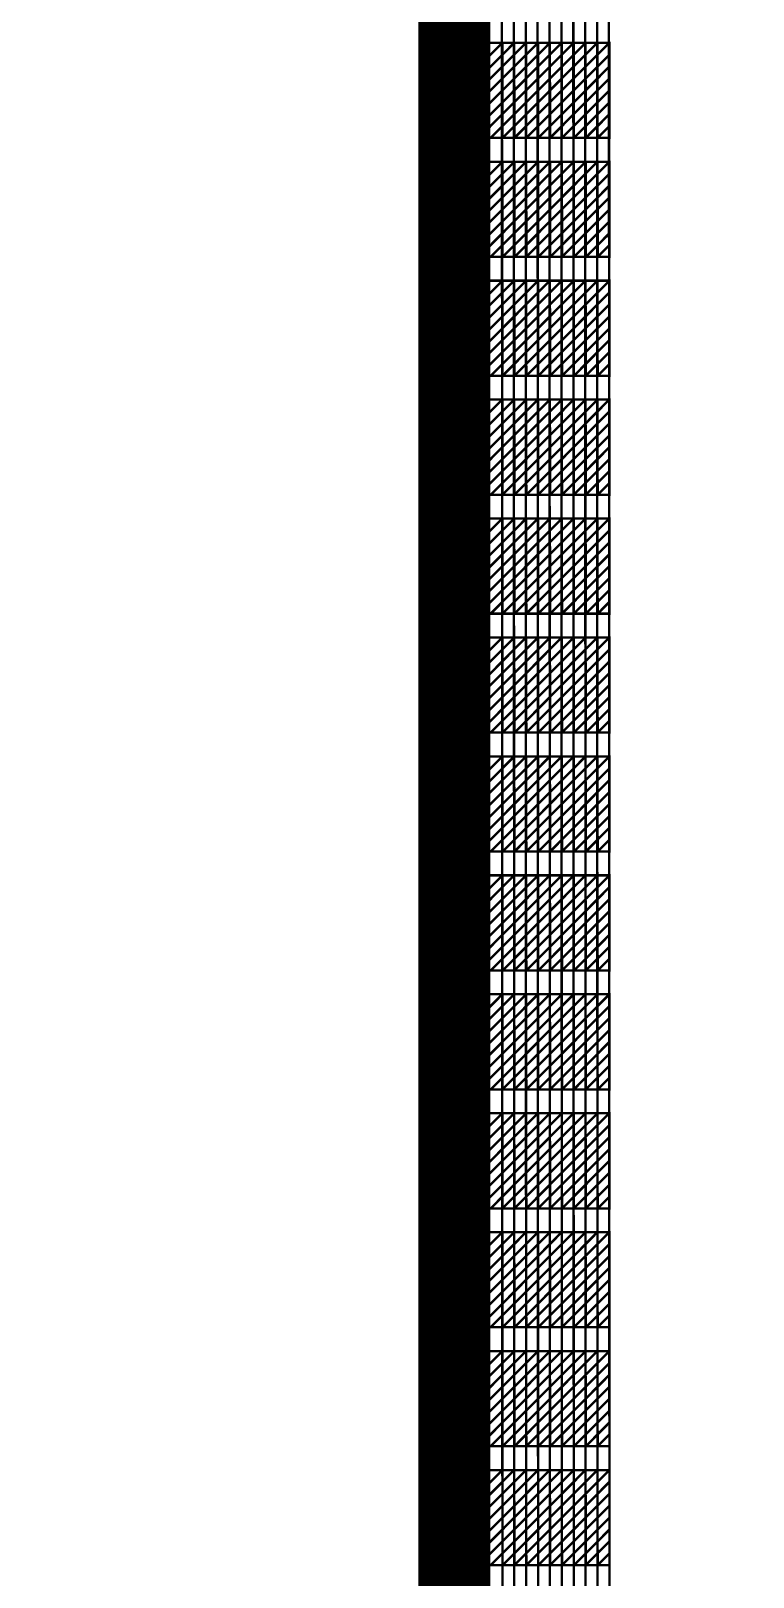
# Model space of a CAD drawing. Header units: millimetres. Extents: x -51 to 51, y -51 to 51.
# Drawn here: x 10 to 13.04, y -16.65 to -10.15 of the extents above; entities that cross this region are included whole.
import ezdxf

# ---------------------------------------------------------------- set-up
doc = ezdxf.new("R2010")
doc.units = ezdxf.units.MM
doc.linetypes.add('DASHED', pattern=[19.05, 12.7, -6.35])
for name, color, linetype in [('bottom_SU8', 5, 'Continuous'), ('metal', 43, 'Continuous'), ('reference', 18, 'DASHED')]:
    doc.layers.add(name, color=color, linetype=linetype)
doc.layers.add('top SU-8', color=3, linetype='Continuous', transparency=0.63)

msp = doc.modelspace()

# ---------------------------------------------------------------- linework, layer by layer
at = {"layer": 'bottom_SU8', "transparency": 33554544}
for points, const_width in [([(11.7823, 5.9298), (11.7823, -19.1017)], 0.3), ([(11.9837, -19.0957), (11.9792, -3.1964)], 0.01), ([(12.0335, -19.0957), (12.0292, -3.1964)], 0.01), ([(12.0835, -19.0957), (12.0792, -3.1964)], 0.01), ([(12.1337, -19.0957), (12.1292, -3.1961)], 0.01), ([(12.1837, -19.0957), (12.1792, -3.1964)], 0.01), ([(12.2337, -19.0957), (12.2292, -3.1961)], 0.01), ([(12.2837, -19.0957), (12.2795, -3.1961)], 0.01), ([(12.3337, -19.0957), (12.3292, -3.1961)], 0.01), ([(12.3837, -19.0957), (12.3792, -3.1961)], 0.01), ([(12.4337, -19.0957), (12.4292, -3.1921)], 0.01), ([(11.8979, -10.2808), (11.9828, -10.1957)], 0.01), ([(11.8981, -10.3307), (12.0328, -10.1957)], 0.01), ([(11.8981, -10.3808), (12.0828, -10.1957)], 0.01), ([(11.8981, -10.4309), (12.1328, -10.1957)], 0.01), ([(11.8981, -10.481), (12.1828, -10.1957)], 0.01), ([(11.8981, -10.5311), (12.2328, -10.1957)], 0.01), ([(11.8981, -10.5812), (12.2828, -10.1957)], 0.01), ([(11.8981, -10.1957), (12.4384, -10.1957)], 0.01), ([(11.9336, -10.5957), (12.3328, -10.1957)], 0.01), ([(11.9836, -10.5957), (11.9828, -10.1957)], 0.01), ([(11.9836, -10.5957), (12.3828, -10.1957)], 0.01), ([(12.0336, -10.5957), (12.0328, -10.1957)], 0.01), ([(12.0336, -10.5957), (12.4328, -10.1957)], 0.01), ([(12.0836, -10.5957), (12.0828, -10.1957)], 0.01), ([(12.1336, -10.5957), (12.1328, -10.1957)], 0.01), ([(12.1836, -10.5957), (12.1828, -10.1957)], 0.01), ([(12.2336, -10.5957), (12.2328, -10.1957)], 0.01), ([(12.2836, -10.5957), (12.2828, -10.1957)], 0.01), ([(12.3336, -10.5957), (12.3328, -10.1957)], 0.01), ([(12.3836, -10.5957), (12.3828, -10.1957)], 0.01), ([(12.4336, -10.5957), (12.4328, -10.1957)], 0.01), ([(12.0836, -10.5957), (12.4329, -10.2457)], 0.01), ([(12.1336, -10.5957), (12.433, -10.2957)], 0.01), ([(12.1836, -10.5957), (12.4331, -10.3457)], 0.01), ([(12.2336, -10.5957), (12.4332, -10.3957)], 0.01), ([(12.2836, -10.5957), (12.4333, -10.4457)], 0.01), ([(12.3336, -10.5957), (12.4334, -10.4957)], 0.01), ([(11.8981, -10.5957), (12.4385, -10.5957)], 0.01), ([(12.3836, -10.5957), (12.4335, -10.5457)], 0.01), ([(11.8983, -10.7808), (11.9832, -10.6957)], 0.01), ([(11.8985, -10.8307), (12.0332, -10.6957)], 0.01), ([(11.8985, -10.8808), (12.0832, -10.6957)], 0.01), ([(11.8985, -10.9309), (12.1332, -10.6957)], 0.01), ([(11.8985, -10.981), (12.1832, -10.6957)], 0.01), ([(11.8985, -11.0311), (12.2332, -10.6957)], 0.01), ([(11.8985, -11.0812), (12.2832, -10.6957)], 0.01), ([(11.8985, -10.6957), (12.4387, -10.6957)], 0.01), ([(11.934, -11.0957), (12.3332, -10.6957)], 0.01), ([(11.984, -11.0957), (11.9832, -10.6957)], 0.01), ([(11.984, -11.0957), (12.3832, -10.6957)], 0.01), ([(12.034, -11.0957), (12.0332, -10.6957)], 0.01), ([(12.034, -11.0957), (12.4332, -10.6957)], 0.01), ([(12.084, -11.0957), (12.0832, -10.6957)], 0.01), ([(12.134, -11.0957), (12.1332, -10.6957)], 0.01), ([(12.184, -11.0957), (12.1832, -10.6957)], 0.01), ([(12.234, -11.0957), (12.2332, -10.6957)], 0.01), ([(12.284, -11.0957), (12.2832, -10.6957)], 0.01), ([(12.334, -11.0957), (12.3332, -10.6957)], 0.01), ([(12.384, -11.0957), (12.3832, -10.6957)], 0.01), ([(12.434, -11.0957), (12.4332, -10.6957)], 0.01), ([(12.084, -11.0957), (12.4333, -10.7457)], 0.01), ([(12.134, -11.0957), (12.4334, -10.7957)], 0.01), ([(12.184, -11.0957), (12.4335, -10.8457)], 0.01), ([(12.234, -11.0957), (12.4336, -10.8957)], 0.01), ([(12.284, -11.0957), (12.4337, -10.9457)], 0.01), ([(12.334, -11.0957), (12.4338, -10.9957)], 0.01), ([(12.384, -11.0957), (12.4339, -11.0457)], 0.01), ([(11.8985, -11.0957), (12.4388, -11.0957)], 0.01), ([(11.898, -11.2808), (11.9829, -11.1957)], 0.01), ([(11.8982, -11.3307), (12.0329, -11.1957)], 0.01), ([(11.8982, -11.3808), (12.0829, -11.1957)], 0.01), ([(11.8982, -11.4309), (12.1329, -11.1957)], 0.01), ([(11.8982, -11.481), (12.1829, -11.1957)], 0.01), ([(11.8982, -11.5311), (12.2329, -11.1957)], 0.01), ([(11.8982, -11.5812), (12.2829, -11.1957)], 0.01), ([(11.8982, -11.1957), (12.4385, -11.1957)], 0.01), ([(11.9337, -11.5957), (12.3329, -11.1957)], 0.01), ([(11.9837, -11.5957), (11.9829, -11.1957)], 0.01), ([(11.9837, -11.5957), (12.3829, -11.1957)], 0.01), ([(12.0337, -11.5957), (12.0329, -11.1957)], 0.01), ([(12.0337, -11.5957), (12.4329, -11.1957)], 0.01), ([(12.0837, -11.5957), (12.0829, -11.1957)], 0.01), ([(12.0837, -11.5957), (12.433, -11.2457)], 0.01), ([(12.1337, -11.5957), (12.1329, -11.1957)], 0.01), ([(12.1837, -11.5957), (12.1829, -11.1957)], 0.01), ([(12.2337, -11.5957), (12.2329, -11.1957)], 0.01), ([(12.2837, -11.5957), (12.2829, -11.1957)], 0.01), ([(12.3337, -11.5957), (12.3329, -11.1957)], 0.01), ([(12.3837, -11.5957), (12.3829, -11.1957)], 0.01), ([(12.4337, -11.5957), (12.4329, -11.1957)], 0.01), ([(12.1337, -11.5957), (12.4331, -11.2957)], 0.01), ([(12.1837, -11.5957), (12.4332, -11.3457)], 0.01), ([(12.2337, -11.5957), (12.4333, -11.3957)], 0.01), ([(12.2837, -11.5957), (12.4334, -11.4457)], 0.01), ([(12.3337, -11.5957), (12.4335, -11.4957)], 0.01), ([(12.3837, -11.5957), (12.4336, -11.5457)], 0.01), ([(11.8982, -11.5957), (12.4386, -11.5957)], 0.01), ([(11.898, -11.7808), (11.9829, -11.6957)], 0.01), ([(11.8982, -11.8307), (12.0329, -11.6957)], 0.01), ([(11.8982, -11.8808), (12.0829, -11.6957)], 0.01), ([(11.8982, -11.9309), (12.1329, -11.6957)], 0.01), ([(11.8982, -11.981), (12.1829, -11.6957)], 0.01), ([(11.8982, -12.0311), (12.2329, -11.6957)], 0.01), ([(11.8982, -12.0812), (12.2829, -11.6957)], 0.01), ([(11.8982, -11.6957), (12.4385, -11.6957)], 0.01), ([(11.9337, -12.0957), (12.3329, -11.6957)], 0.01), ([(11.9837, -12.0957), (11.9829, -11.6957)], 0.01), ([(11.9837, -12.0957), (12.3829, -11.6957)], 0.01), ([(12.0337, -12.0957), (12.0329, -11.6957)], 0.01), ([(12.0337, -12.0957), (12.4329, -11.6957)], 0.01), ([(12.0837, -12.0957), (12.0829, -11.6957)], 0.01), ([(12.1337, -12.0957), (12.1329, -11.6957)], 0.01), ([(12.1837, -12.0957), (12.1829, -11.6957)], 0.01), ([(12.2337, -12.0957), (12.2329, -11.6957)], 0.01), ([(12.2837, -12.0957), (12.2829, -11.6957)], 0.01), ([(12.3337, -12.0957), (12.3329, -11.6957)], 0.01), ([(12.3837, -12.0957), (12.3829, -11.6957)], 0.01), ([(12.4337, -12.0957), (12.4329, -11.6957)], 0.01), ([(12.0837, -12.0957), (12.433, -11.7457)], 0.01), ([(12.1337, -12.0957), (12.4331, -11.7957)], 0.01), ([(12.1837, -12.0957), (12.4332, -11.8457)], 0.01), ([(12.2337, -12.0957), (12.4333, -11.8957)], 0.01), ([(12.2837, -12.0957), (12.4334, -11.9457)], 0.01), ([(12.3337, -12.0957), (12.4335, -11.9957)], 0.01), ([(12.3837, -12.0957), (12.4336, -12.0457)], 0.01), ([(11.8982, -12.0957), (12.4386, -12.0957)], 0.01), ([(11.898, -12.2808), (11.9829, -12.1957)], 0.01), ([(11.8982, -12.3307), (12.0329, -12.1957)], 0.01), ([(11.8982, -12.3808), (12.0829, -12.1957)], 0.01), ([(11.8982, -12.4309), (12.1329, -12.1957)], 0.01), ([(11.8982, -12.481), (12.1829, -12.1957)], 0.01), ([(11.8982, -12.5311), (12.2329, -12.1957)], 0.01), ([(11.8982, -12.5812), (12.2829, -12.1957)], 0.01), ([(11.8982, -12.1957), (12.4385, -12.1957)], 0.01), ([(11.9337, -12.5957), (12.3329, -12.1957)], 0.01), ([(11.9837, -12.5957), (11.9829, -12.1957)], 0.01), ([(11.9837, -12.5957), (12.3829, -12.1957)], 0.01), ([(12.0337, -12.5957), (12.0329, -12.1957)], 0.01), ([(12.0337, -12.5957), (12.4329, -12.1957)], 0.01), ([(12.0837, -12.5957), (12.0829, -12.1957)], 0.01), ([(12.1337, -12.5957), (12.1329, -12.1957)], 0.01), ([(12.1837, -12.5957), (12.1829, -12.1957)], 0.01), ([(12.2337, -12.5957), (12.2329, -12.1957)], 0.01), ([(12.2837, -12.5957), (12.2829, -12.1957)], 0.01), ([(12.3337, -12.5957), (12.3329, -12.1957)], 0.01), ([(12.3837, -12.5957), (12.3829, -12.1957)], 0.01), ([(12.4337, -12.5957), (12.4329, -12.1957)], 0.01), ([(12.0837, -12.5957), (12.433, -12.2457)], 0.01), ([(12.1337, -12.5957), (12.4331, -12.2957)], 0.01), ([(12.1837, -12.5957), (12.4332, -12.3457)], 0.01), ([(12.2337, -12.5957), (12.4333, -12.3957)], 0.01), ([(12.2837, -12.5957), (12.4334, -12.4457)], 0.01), ([(12.3337, -12.5957), (12.4335, -12.4957)], 0.01), ([(12.3837, -12.5957), (12.4336, -12.5457)], 0.01), ([(11.8982, -12.5957), (12.4386, -12.5957)], 0.01), ([(11.898, -12.7808), (11.9829, -12.6957)], 0.01), ([(11.8982, -12.8307), (12.0329, -12.6957)], 0.01), ([(11.8982, -12.8808), (12.0829, -12.6957)], 0.01), ([(11.8982, -12.9309), (12.1329, -12.6957)], 0.01), ([(11.8982, -12.981), (12.1829, -12.6957)], 0.01), ([(11.8982, -13.0311), (12.2329, -12.6957)], 0.01), ([(11.8982, -13.0812), (12.2829, -12.6957)], 0.01), ([(11.8982, -12.6957), (12.4385, -12.6957)], 0.01), ([(11.9337, -13.0957), (12.3329, -12.6957)], 0.01), ([(11.9837, -13.0957), (11.9829, -12.6957)], 0.01), ([(11.9837, -13.0957), (12.3829, -12.6957)], 0.01), ([(12.0337, -13.0957), (12.0329, -12.6957)], 0.01), ([(12.0337, -13.0957), (12.4329, -12.6957)], 0.01), ([(12.0837, -13.0957), (12.0829, -12.6957)], 0.01), ([(12.1337, -13.0957), (12.1329, -12.6957)], 0.01), ([(12.1837, -13.0957), (12.1829, -12.6957)], 0.01), ([(12.2337, -13.0957), (12.2329, -12.6957)], 0.01), ([(12.2837, -13.0957), (12.2829, -12.6957)], 0.01), ([(12.3337, -13.0957), (12.3329, -12.6957)], 0.01), ([(12.3837, -13.0957), (12.3829, -12.6957)], 0.01), ([(12.4337, -13.0957), (12.4329, -12.6957)], 0.01), ([(12.0837, -13.0957), (12.433, -12.7457)], 0.01), ([(12.1337, -13.0957), (12.4331, -12.7957)], 0.01), ([(12.1837, -13.0957), (12.4332, -12.8457)], 0.01), ([(12.2337, -13.0957), (12.4333, -12.8957)], 0.01), ([(12.2837, -13.0957), (12.4334, -12.9457)], 0.01), ([(12.3337, -13.0957), (12.4335, -12.9957)], 0.01), ([(12.3837, -13.0957), (12.4336, -13.0457)], 0.01), ([(11.8982, -13.0957), (12.4386, -13.0957)], 0.01), ([(11.898, -13.2808), (11.9829, -13.1957)], 0.01), ([(11.8982, -13.3307), (12.0329, -13.1957)], 0.01), ([(11.8982, -13.3808), (12.0829, -13.1957)], 0.01), ([(11.8982, -13.4309), (12.1329, -13.1957)], 0.01), ([(11.8982, -13.481), (12.1829, -13.1957)], 0.01), ([(11.8982, -13.5311), (12.2329, -13.1957)], 0.01), ([(11.8982, -13.5812), (12.2829, -13.1957)], 0.01), ([(11.8982, -13.1957), (12.4385, -13.1957)], 0.01), ([(11.9337, -13.5957), (12.3329, -13.1957)], 0.01), ([(11.9837, -13.5957), (11.9829, -13.1957)], 0.01), ([(11.9837, -13.5957), (12.3829, -13.1957)], 0.01), ([(12.0337, -13.5957), (12.0329, -13.1957)], 0.01), ([(12.0337, -13.5957), (12.4329, -13.1957)], 0.01), ([(12.0837, -13.5957), (12.0829, -13.1957)], 0.01), ([(12.1337, -13.5957), (12.1329, -13.1957)], 0.01), ([(12.1837, -13.5957), (12.1829, -13.1957)], 0.01), ([(12.2337, -13.5957), (12.2329, -13.1957)], 0.01), ([(12.2837, -13.5957), (12.2829, -13.1957)], 0.01), ([(12.3337, -13.5957), (12.3329, -13.1957)], 0.01), ([(12.3837, -13.5957), (12.3829, -13.1957)], 0.01), ([(12.4337, -13.5957), (12.4329, -13.1957)], 0.01), ([(12.0837, -13.5957), (12.433, -13.2457)], 0.01), ([(12.1337, -13.5957), (12.4331, -13.2957)], 0.01), ([(12.1837, -13.5957), (12.4332, -13.3457)], 0.01), ([(12.2337, -13.5957), (12.4333, -13.3957)], 0.01), ([(12.2837, -13.5957), (12.4334, -13.4457)], 0.01), ([(12.3337, -13.5957), (12.4335, -13.4957)], 0.01), ([(12.3837, -13.5957), (12.4336, -13.5457)], 0.01), ([(11.8982, -13.5957), (12.4386, -13.5957)], 0.01), ([(11.898, -13.7808), (11.9829, -13.6957)], 0.01), ([(11.8982, -13.8307), (12.0329, -13.6957)], 0.01), ([(11.8982, -13.8808), (12.0829, -13.6957)], 0.01), ([(11.8982, -13.9309), (12.1329, -13.6957)], 0.01), ([(11.8982, -13.981), (12.1829, -13.6957)], 0.01), ([(11.8982, -14.0311), (12.2329, -13.6957)], 0.01), ([(11.8982, -14.0812), (12.2829, -13.6957)], 0.01), ([(11.8982, -13.6957), (12.4385, -13.6957)], 0.01), ([(11.9337, -14.0957), (12.3329, -13.6957)], 0.01), ([(11.9837, -14.0957), (11.9829, -13.6957)], 0.01), ([(11.9837, -14.0957), (12.3829, -13.6957)], 0.01), ([(12.0337, -14.0957), (12.0329, -13.6957)], 0.01), ([(12.0337, -14.0957), (12.4329, -13.6957)], 0.01), ([(12.0837, -14.0957), (12.0829, -13.6957)], 0.01), ([(12.1337, -14.0957), (12.1329, -13.6957)], 0.01), ([(12.1837, -14.0957), (12.1829, -13.6957)], 0.01), ([(12.2337, -14.0957), (12.2329, -13.6957)], 0.01), ([(12.2837, -14.0957), (12.2829, -13.6957)], 0.01), ([(12.3337, -14.0957), (12.3329, -13.6957)], 0.01), ([(12.3837, -14.0957), (12.3829, -13.6957)], 0.01), ([(12.4337, -14.0957), (12.4329, -13.6957)], 0.01), ([(12.0837, -14.0957), (12.433, -13.7457)], 0.01), ([(12.1337, -14.0957), (12.4331, -13.7957)], 0.01), ([(12.1837, -14.0957), (12.4332, -13.8457)], 0.01), ([(12.2337, -14.0957), (12.4333, -13.8957)], 0.01), ([(12.2837, -14.0957), (12.4334, -13.9457)], 0.01), ([(12.3337, -14.0957), (12.4335, -13.9957)], 0.01), ([(11.8982, -14.0957), (12.4386, -14.0957)], 0.01), ([(12.3837, -14.0957), (12.4336, -14.0457)], 0.01), ([(11.898, -14.2808), (11.9829, -14.1957)], 0.01), ([(11.8982, -14.3307), (12.0329, -14.1957)], 0.01), ([(11.8982, -14.3808), (12.0829, -14.1957)], 0.01), ([(11.8982, -14.4309), (12.1329, -14.1957)], 0.01), ([(11.8982, -14.481), (12.1829, -14.1957)], 0.01), ([(11.8982, -14.5311), (12.2329, -14.1957)], 0.01), ([(11.8982, -14.5812), (12.2829, -14.1957)], 0.01), ([(11.8982, -14.1957), (12.4385, -14.1957)], 0.01), ([(11.9337, -14.5957), (12.3329, -14.1957)], 0.01), ([(11.9837, -14.5957), (11.9829, -14.1957)], 0.01), ([(11.9837, -14.5957), (12.3829, -14.1957)], 0.01), ([(12.0337, -14.5957), (12.0329, -14.1957)], 0.01), ([(12.0337, -14.5957), (12.4329, -14.1957)], 0.01), ([(12.0837, -14.5957), (12.0829, -14.1957)], 0.01), ([(12.1337, -14.5957), (12.1329, -14.1957)], 0.01), ([(12.1837, -14.5957), (12.1829, -14.1957)], 0.01), ([(12.2337, -14.5957), (12.2329, -14.1957)], 0.01), ([(12.2837, -14.5957), (12.2829, -14.1957)], 0.01), ([(12.3337, -14.5957), (12.3329, -14.1957)], 0.01), ([(12.3837, -14.5957), (12.3829, -14.1957)], 0.01), ([(12.4337, -14.5957), (12.4329, -14.1957)], 0.01), ([(12.0837, -14.5957), (12.433, -14.2457)], 0.01), ([(12.1337, -14.5957), (12.4331, -14.2957)], 0.01), ([(12.1837, -14.5957), (12.4332, -14.3457)], 0.01), ([(12.2337, -14.5957), (12.4333, -14.3957)], 0.01), ([(12.2837, -14.5957), (12.4334, -14.4457)], 0.01), ([(12.3337, -14.5957), (12.4335, -14.4957)], 0.01), ([(12.3837, -14.5957), (12.4336, -14.5457)], 0.01), ([(11.8982, -14.5957), (12.4386, -14.5957)], 0.01), ([(11.898, -14.7808), (11.9829, -14.6957)], 0.01), ([(11.8982, -14.8307), (12.0329, -14.6957)], 0.01), ([(11.8982, -14.8808), (12.0829, -14.6957)], 0.01), ([(11.8982, -14.9309), (12.1329, -14.6957)], 0.01), ([(11.8982, -14.981), (12.1829, -14.6957)], 0.01), ([(11.8982, -15.0311), (12.2329, -14.6957)], 0.01), ([(11.8982, -15.0812), (12.2829, -14.6957)], 0.01), ([(11.8982, -14.6957), (12.4385, -14.6957)], 0.01), ([(11.9337, -15.0957), (12.3329, -14.6957)], 0.01), ([(11.9837, -15.0957), (11.9829, -14.6957)], 0.01), ([(11.9837, -15.0957), (12.3829, -14.6957)], 0.01), ([(12.0337, -15.0957), (12.0329, -14.6957)], 0.01), ([(12.0337, -15.0957), (12.4329, -14.6957)], 0.01), ([(12.0837, -15.0957), (12.0829, -14.6957)], 0.01), ([(12.0837, -15.0957), (12.433, -14.7457)], 0.01), ([(12.1337, -15.0957), (12.1329, -14.6957)], 0.01), ([(12.1837, -15.0957), (12.1829, -14.6957)], 0.01), ([(12.2337, -15.0957), (12.2329, -14.6957)], 0.01), ([(12.2837, -15.0957), (12.2829, -14.6957)], 0.01), ([(12.3337, -15.0957), (12.3329, -14.6957)], 0.01), ([(12.3837, -15.0957), (12.3829, -14.6957)], 0.01), ([(12.4337, -15.0957), (12.4329, -14.6957)], 0.01), ([(12.1337, -15.0957), (12.4331, -14.7957)], 0.01), ([(12.1837, -15.0957), (12.4332, -14.8457)], 0.01), ([(12.2337, -15.0957), (12.4333, -14.8957)], 0.01), ([(12.2837, -15.0957), (12.4334, -14.9457)], 0.01), ([(12.3337, -15.0957), (12.4335, -14.9957)], 0.01), ([(12.3837, -15.0957), (12.4336, -15.0457)], 0.01), ([(11.8982, -15.0957), (12.4386, -15.0957)], 0.01), ([(11.898, -15.2808), (11.9829, -15.1957)], 0.01), ([(11.8982, -15.3307), (12.0329, -15.1957)], 0.01), ([(11.8982, -15.3808), (12.0829, -15.1957)], 0.01), ([(11.8982, -15.4309), (12.1329, -15.1957)], 0.01), ([(11.8982, -15.481), (12.1829, -15.1957)], 0.01), ([(11.8982, -15.5311), (12.2329, -15.1957)], 0.01), ([(11.8982, -15.5812), (12.2829, -15.1957)], 0.01), ([(11.8982, -15.1957), (12.4385, -15.1957)], 0.01), ([(11.9337, -15.5957), (12.3329, -15.1957)], 0.01), ([(11.9837, -15.5957), (11.9829, -15.1957)], 0.01), ([(11.9837, -15.5957), (12.3829, -15.1957)], 0.01), ([(12.0337, -15.5957), (12.0329, -15.1957)], 0.01), ([(12.0337, -15.5957), (12.4329, -15.1957)], 0.01), ([(12.0837, -15.5957), (12.0829, -15.1957)], 0.01), ([(12.1337, -15.5957), (12.1329, -15.1957)], 0.01), ([(12.1837, -15.5957), (12.1829, -15.1957)], 0.01), ([(12.2337, -15.5957), (12.2329, -15.1957)], 0.01), ([(12.2837, -15.5957), (12.2829, -15.1957)], 0.01), ([(12.3337, -15.5957), (12.3329, -15.1957)], 0.01), ([(12.3837, -15.5957), (12.3829, -15.1957)], 0.01), ([(12.4337, -15.5957), (12.4329, -15.1957)], 0.01), ([(12.0837, -15.5957), (12.433, -15.2457)], 0.01), ([(12.1337, -15.5957), (12.4331, -15.2957)], 0.01), ([(12.1837, -15.5957), (12.4332, -15.3457)], 0.01), ([(12.2337, -15.5957), (12.4333, -15.3957)], 0.01), ([(12.2837, -15.5957), (12.4334, -15.4457)], 0.01), ([(12.3337, -15.5957), (12.4335, -15.4957)], 0.01), ([(11.8982, -15.5957), (12.4386, -15.5957)], 0.01), ([(12.3837, -15.5957), (12.4336, -15.5457)], 0.01), ([(11.898, -15.7808), (11.9829, -15.6957)], 0.01), ([(11.8982, -15.8307), (12.0329, -15.6957)], 0.01), ([(11.8982, -15.8808), (12.0829, -15.6957)], 0.01), ([(11.8982, -15.9309), (12.1329, -15.6957)], 0.01), ([(11.8982, -15.981), (12.1829, -15.6957)], 0.01), ([(11.8982, -16.0311), (12.2329, -15.6957)], 0.01), ([(11.8982, -16.0812), (12.2829, -15.6957)], 0.01), ([(11.8982, -15.6957), (12.4385, -15.6957)], 0.01), ([(11.9337, -16.0957), (12.3329, -15.6957)], 0.01), ([(11.9837, -16.0957), (11.9829, -15.6957)], 0.01), ([(11.9837, -16.0957), (12.3829, -15.6957)], 0.01), ([(12.0337, -16.0957), (12.0329, -15.6957)], 0.01), ([(12.0337, -16.0957), (12.4329, -15.6957)], 0.01), ([(12.0837, -16.0957), (12.0829, -15.6957)], 0.01), ([(12.1337, -16.0957), (12.1329, -15.6957)], 0.01), ([(12.1837, -16.0957), (12.1829, -15.6957)], 0.01), ([(12.2337, -16.0957), (12.2329, -15.6957)], 0.01), ([(12.2837, -16.0957), (12.2829, -15.6957)], 0.01), ([(12.3337, -16.0957), (12.3329, -15.6957)], 0.01), ([(12.3837, -16.0957), (12.3829, -15.6957)], 0.01), ([(12.4337, -16.0957), (12.4329, -15.6957)], 0.01), ([(12.0837, -16.0957), (12.433, -15.7457)], 0.01), ([(12.1337, -16.0957), (12.4331, -15.7957)], 0.01), ([(12.1837, -16.0957), (12.4332, -15.8457)], 0.01), ([(12.2337, -16.0957), (12.4333, -15.8957)], 0.01), ([(12.2837, -16.0957), (12.4334, -15.9457)], 0.01), ([(12.3337, -16.0957), (12.4335, -15.9957)], 0.01), ([(12.3837, -16.0957), (12.4336, -16.0457)], 0.01), ([(11.8982, -16.0957), (12.4386, -16.0957)], 0.01), ([(11.898, -16.2808), (11.9829, -16.1957)], 0.01), ([(11.8982, -16.3307), (12.0329, -16.1957)], 0.01), ([(11.8982, -16.3808), (12.0829, -16.1957)], 0.01), ([(11.8982, -16.4309), (12.1329, -16.1957)], 0.01), ([(11.8982, -16.481), (12.1829, -16.1957)], 0.01), ([(11.8982, -16.5311), (12.2329, -16.1957)], 0.01), ([(11.8982, -16.5812), (12.2829, -16.1957)], 0.01), ([(11.8982, -16.1957), (12.4385, -16.1957)], 0.01), ([(11.9337, -16.5957), (12.3329, -16.1957)], 0.01), ([(11.9837, -16.5957), (11.9829, -16.1957)], 0.01), ([(11.9837, -16.5957), (12.3829, -16.1957)], 0.01), ([(12.0337, -16.5957), (12.0329, -16.1957)], 0.01), ([(12.0337, -16.5957), (12.4329, -16.1957)], 0.01), ([(12.0837, -16.5957), (12.0829, -16.1957)], 0.01), ([(12.0837, -16.5957), (12.433, -16.2457)], 0.01), ([(12.1337, -16.5957), (12.1329, -16.1957)], 0.01), ([(12.1837, -16.5957), (12.1829, -16.1957)], 0.01), ([(12.2337, -16.5957), (12.2329, -16.1957)], 0.01), ([(12.2837, -16.5957), (12.2829, -16.1957)], 0.01), ([(12.3337, -16.5957), (12.3329, -16.1957)], 0.01), ([(12.3837, -16.5957), (12.3829, -16.1957)], 0.01), ([(12.4337, -16.5957), (12.4329, -16.1957)], 0.01), ([(12.1337, -16.5957), (12.4331, -16.2957)], 0.01), ([(12.1837, -16.5957), (12.4332, -16.3457)], 0.01), ([(12.2337, -16.5957), (12.4333, -16.3957)], 0.01), ([(12.2837, -16.5957), (12.4334, -16.4457)], 0.01), ([(12.3337, -16.5957), (12.4335, -16.4957)], 0.01), ([(12.3837, -16.5957), (12.4336, -16.5457)], 0.01), ([(11.8982, -16.5957), (12.4386, -16.5957)], 0.01)]:
    msp.add_lwpolyline(points, dxfattribs=dict(at, const_width=const_width))
at = {"layer": 'metal', "transparency": 33554544}
for points, const_width in [([(11.7843, -11.0957), (11.7843, 10.5754)], 0.004), ([(11.7663, -12.0957), (11.7663, 10.0274)], 0.004), ([(11.7753, -11.5957), (11.7753, 10.0291)], 0.004), ([(11.7933, -10.5957), (11.7933, 9.9562)], 0.004), ([(11.7483, -13.0957), (11.7483, 9.4365)], 0.004), ([(11.7573, -12.5957), (11.7573, 9.4365)], 0.004), ([(11.7303, -14.0957), (11.7303, 8.8389)], 0.004), ([(11.7393, -13.5957), (11.7393, 8.8407)], 0.004), ([(11.7123, -15.0957), (11.7123, 8.2445)], 0.004), ([(11.7213, -14.5957), (11.7213, 8.2445)], 0.004), ([(11.6943, -16.0957), (11.6943, 7.6503)], 0.004), ([(11.7033, -15.5957), (11.7033, 7.6503)], 0.004), ([(11.6763, -17.0957), (11.6763, 7.0554)], 0.004), ([(11.6853, -16.5957), (11.6853, 7.0554)], 0.004), ([(11.6583, -18.0957), (11.6583, 6.4565)], 0.004), ([(11.6673, -17.5957), (11.6673, 6.4576)], 0.004), ([(11.6403, -19.0957), (11.6403, 5.8889)], 0.004), ([(11.6493, -18.5957), (11.6493, 5.8943)], 0.004), ([(11.9234, -10.3054), (12.0328, -10.1957)], 0.006), ([(11.9234, -10.3554), (12.0828, -10.1957)], 0.006), ([(11.9234, -10.4055), (12.1328, -10.1957)], 0.006), ([(11.9234, -10.5558), (12.2828, -10.1957)], 0.006), ([(11.9234, -10.1957), (12.4358, -10.1957)], 0.006), ([(11.9235, -10.4556), (12.1828, -10.1957)], 0.006), ([(11.9235, -10.5056), (12.2328, -10.1957)], 0.006), ([(11.9235, -10.2551), (11.9828, -10.1957)], 0.006), ([(11.9336, -10.5957), (12.3328, -10.1957)], 0.006), ([(11.9836, -10.5957), (11.9828, -10.1957)], 0.006), ([(11.9836, -10.5957), (12.3828, -10.1957)], 0.006), ([(12.0336, -10.5957), (12.0328, -10.1957)], 0.006), ([(12.0336, -10.5957), (12.4328, -10.1957)], 0.006), ([(12.0836, -10.5957), (12.0828, -10.1957)], 0.006), ([(12.1336, -10.5957), (12.1328, -10.1957)], 0.006), ([(12.1836, -10.5957), (12.1828, -10.1957)], 0.006), ([(12.2336, -10.5957), (12.2328, -10.1957)], 0.006), ([(12.2836, -10.5957), (12.2828, -10.1957)], 0.006), ([(12.3336, -10.5957), (12.3328, -10.1957)], 0.006), ([(12.3836, -10.5957), (12.3828, -10.1957)], 0.006), ([(12.4336, -10.5957), (12.4328, -10.1957)], 0.006), ([(12.0836, -10.5957), (12.4329, -10.2457)], 0.006), ([(12.1336, -10.5957), (12.433, -10.2957)], 0.006), ([(12.1836, -10.5957), (12.4331, -10.3457)], 0.006), ([(12.2336, -10.5957), (12.4332, -10.3957)], 0.006), ([(12.2836, -10.5957), (12.4333, -10.4457)], 0.006), ([(12.3336, -10.5957), (12.4334, -10.4957)], 0.006), ([(11.9213, -10.5957), (12.4361, -10.5957)], 0.006), ([(12.3836, -10.5957), (12.4335, -10.5457)], 0.006), ([(11.9237, -10.8054), (12.0332, -10.6957)], 0.006), ([(11.9238, -10.8554), (12.0832, -10.6957)], 0.006), ([(11.9238, -10.9055), (12.1332, -10.6957)], 0.006), ([(11.9238, -10.9556), (12.1832, -10.6957)], 0.006), ([(11.9238, -11.0558), (12.2832, -10.6957)], 0.006), ([(11.9238, -10.6957), (12.4361, -10.6957)], 0.006), ([(11.9239, -11.0056), (12.2332, -10.6957)], 0.006), ([(11.9239, -10.7551), (11.9832, -10.6957)], 0.006), ([(11.934, -11.0957), (12.3332, -10.6957)], 0.006), ([(11.984, -11.0957), (11.9832, -10.6957)], 0.006), ([(11.984, -11.0957), (12.3832, -10.6957)], 0.006), ([(12.034, -11.0957), (12.0332, -10.6957)], 0.006), ([(12.034, -11.0957), (12.4332, -10.6957)], 0.006), ([(12.084, -11.0957), (12.0832, -10.6957)], 0.006), ([(12.134, -11.0957), (12.1332, -10.6957)], 0.006), ([(12.184, -11.0957), (12.1832, -10.6957)], 0.006), ([(12.234, -11.0957), (12.2332, -10.6957)], 0.006), ([(12.284, -11.0957), (12.2832, -10.6957)], 0.006), ([(12.334, -11.0957), (12.3332, -10.6957)], 0.006), ([(12.384, -11.0957), (12.3832, -10.6957)], 0.006), ([(12.434, -11.0957), (12.4332, -10.6957)], 0.006), ([(12.084, -11.0957), (12.4333, -10.7457)], 0.006), ([(12.134, -11.0957), (12.4334, -10.7957)], 0.006), ([(12.184, -11.0957), (12.4335, -10.8457)], 0.006), ([(12.234, -11.0957), (12.4336, -10.8957)], 0.006), ([(12.284, -11.0957), (12.4337, -10.9457)], 0.006), ([(12.334, -11.0957), (12.4338, -10.9957)], 0.006), ([(12.384, -11.0957), (12.4339, -11.0457)], 0.006), ([(11.9217, -11.0957), (12.4365, -11.0957)], 0.006), ([(11.9235, -11.3054), (12.0329, -11.1957)], 0.006), ([(11.9235, -11.3554), (12.0829, -11.1957)], 0.006), ([(11.9235, -11.4055), (12.1329, -11.1957)], 0.006), ([(11.9235, -11.5558), (12.2829, -11.1957)], 0.006), ([(11.9235, -11.1957), (12.4359, -11.1957)], 0.006), ([(11.9236, -11.4556), (12.1829, -11.1957)], 0.006), ([(11.9236, -11.5056), (12.2329, -11.1957)], 0.006), ([(11.9236, -11.2551), (11.9829, -11.1957)], 0.006), ([(11.9337, -11.5957), (12.3329, -11.1957)], 0.006), ([(11.9837, -11.5957), (11.9829, -11.1957)], 0.006), ([(11.9837, -11.5957), (12.3829, -11.1957)], 0.006), ([(12.0337, -11.5957), (12.0329, -11.1957)], 0.006), ([(12.0337, -11.5957), (12.4329, -11.1957)], 0.006), ([(12.0837, -11.5957), (12.0829, -11.1957)], 0.006), ([(12.0837, -11.5957), (12.433, -11.2457)], 0.006), ([(12.1337, -11.5957), (12.1329, -11.1957)], 0.006), ([(12.1837, -11.5957), (12.1829, -11.1957)], 0.006), ([(12.2337, -11.5957), (12.2329, -11.1957)], 0.006), ([(12.2837, -11.5957), (12.2829, -11.1957)], 0.006), ([(12.3337, -11.5957), (12.3329, -11.1957)], 0.006), ([(12.3837, -11.5957), (12.3829, -11.1957)], 0.006), ([(12.4337, -11.5957), (12.4329, -11.1957)], 0.006), ([(12.1337, -11.5957), (12.4331, -11.2957)], 0.006), ([(12.1837, -11.5957), (12.4332, -11.3457)], 0.006), ([(12.2337, -11.5957), (12.4333, -11.3957)], 0.006), ([(12.2837, -11.5957), (12.4334, -11.4457)], 0.006), ([(12.3337, -11.5957), (12.4335, -11.4957)], 0.006), ([(12.3837, -11.5957), (12.4336, -11.5457)], 0.006), ([(11.9214, -11.5957), (12.4362, -11.5957)], 0.006), ([(11.9235, -11.8054), (12.0329, -11.6957)], 0.006), ([(11.9235, -11.8554), (12.0829, -11.6957)], 0.006), ([(11.9235, -11.9055), (12.1329, -11.6957)], 0.006), ([(11.9235, -12.0558), (12.2829, -11.6957)], 0.006), ([(11.9235, -11.6957), (12.4359, -11.6957)], 0.006), ([(11.9236, -11.9556), (12.1829, -11.6957)], 0.006), ([(11.9236, -12.0056), (12.2329, -11.6957)], 0.006), ([(11.9236, -11.7551), (11.9829, -11.6957)], 0.006), ([(11.9337, -12.0957), (12.3329, -11.6957)], 0.006), ([(11.9837, -12.0957), (11.9829, -11.6957)], 0.006), ([(11.9837, -12.0957), (12.3829, -11.6957)], 0.006), ([(12.0337, -12.0957), (12.0329, -11.6957)], 0.006), ([(12.0337, -12.0957), (12.4329, -11.6957)], 0.006), ([(12.0837, -12.0957), (12.0829, -11.6957)], 0.006), ([(12.1337, -12.0957), (12.1329, -11.6957)], 0.006), ([(12.1837, -12.0957), (12.1829, -11.6957)], 0.006), ([(12.2337, -12.0957), (12.2329, -11.6957)], 0.006), ([(12.2837, -12.0957), (12.2829, -11.6957)], 0.006), ([(12.3337, -12.0957), (12.3329, -11.6957)], 0.006), ([(12.3837, -12.0957), (12.3829, -11.6957)], 0.006), ([(12.4337, -12.0957), (12.4329, -11.6957)], 0.006), ([(12.0837, -12.0957), (12.433, -11.7457)], 0.006), ([(12.1337, -12.0957), (12.4331, -11.7957)], 0.006), ([(12.1837, -12.0957), (12.4332, -11.8457)], 0.006), ([(12.2337, -12.0957), (12.4333, -11.8957)], 0.006), ([(12.2837, -12.0957), (12.4334, -11.9457)], 0.006), ([(12.3337, -12.0957), (12.4335, -11.9957)], 0.006), ([(12.3837, -12.0957), (12.4336, -12.0457)], 0.006), ([(11.9214, -12.0957), (12.4362, -12.0957)], 0.006), ([(11.9235, -12.3054), (12.0329, -12.1957)], 0.006), ([(11.9235, -12.3554), (12.0829, -12.1957)], 0.006), ([(11.9235, -12.4055), (12.1329, -12.1957)], 0.006), ([(11.9235, -12.5558), (12.2829, -12.1957)], 0.006), ([(11.9235, -12.1957), (12.4359, -12.1957)], 0.006), ([(11.9236, -12.4556), (12.1829, -12.1957)], 0.006), ([(11.9236, -12.5056), (12.2329, -12.1957)], 0.006), ([(11.9236, -12.2551), (11.9829, -12.1957)], 0.006), ([(11.9337, -12.5957), (12.3329, -12.1957)], 0.006), ([(11.9837, -12.5957), (11.9829, -12.1957)], 0.006), ([(11.9837, -12.5957), (12.3829, -12.1957)], 0.006), ([(12.0337, -12.5957), (12.0329, -12.1957)], 0.006), ([(12.0337, -12.5957), (12.4329, -12.1957)], 0.006), ([(12.0837, -12.5957), (12.0829, -12.1957)], 0.006), ([(12.1337, -12.5957), (12.1329, -12.1957)], 0.006), ([(12.1837, -12.5957), (12.1829, -12.1957)], 0.006), ([(12.2337, -12.5957), (12.2329, -12.1957)], 0.006), ([(12.2837, -12.5957), (12.2829, -12.1957)], 0.006), ([(12.3337, -12.5957), (12.3329, -12.1957)], 0.006), ([(12.3837, -12.5957), (12.3829, -12.1957)], 0.006), ([(12.4337, -12.5957), (12.4329, -12.1957)], 0.006), ([(12.0837, -12.5957), (12.433, -12.2457)], 0.006), ([(12.1337, -12.5957), (12.4331, -12.2957)], 0.006), ([(12.1837, -12.5957), (12.4332, -12.3457)], 0.006), ([(12.2337, -12.5957), (12.4333, -12.3957)], 0.006), ([(12.2837, -12.5957), (12.4334, -12.4457)], 0.006), ([(12.3337, -12.5957), (12.4335, -12.4957)], 0.006), ([(12.3837, -12.5957), (12.4336, -12.5457)], 0.006), ([(11.9214, -12.5957), (12.4362, -12.5957)], 0.006), ([(11.9235, -12.8054), (12.0329, -12.6957)], 0.006), ([(11.9235, -12.8554), (12.0829, -12.6957)], 0.006), ([(11.9235, -12.9055), (12.1329, -12.6957)], 0.006), ([(11.9235, -13.0558), (12.2829, -12.6957)], 0.006), ([(11.9235, -12.6957), (12.4359, -12.6957)], 0.006), ([(11.9236, -12.9556), (12.1829, -12.6957)], 0.006), ([(11.9236, -13.0056), (12.2329, -12.6957)], 0.006), ([(11.9236, -12.7551), (11.9829, -12.6957)], 0.006), ([(11.9337, -13.0957), (12.3329, -12.6957)], 0.006), ([(11.9837, -13.0957), (11.9829, -12.6957)], 0.006), ([(11.9837, -13.0957), (12.3829, -12.6957)], 0.006), ([(12.0337, -13.0957), (12.0329, -12.6957)], 0.006), ([(12.0337, -13.0957), (12.4329, -12.6957)], 0.006), ([(12.0837, -13.0957), (12.0829, -12.6957)], 0.006), ([(12.1337, -13.0957), (12.1329, -12.6957)], 0.006), ([(12.1837, -13.0957), (12.1829, -12.6957)], 0.006), ([(12.2337, -13.0957), (12.2329, -12.6957)], 0.006), ([(12.2837, -13.0957), (12.2829, -12.6957)], 0.006), ([(12.3337, -13.0957), (12.3329, -12.6957)], 0.006), ([(12.3837, -13.0957), (12.3829, -12.6957)], 0.006), ([(12.4337, -13.0957), (12.4329, -12.6957)], 0.006), ([(12.0837, -13.0957), (12.433, -12.7457)], 0.006), ([(12.1337, -13.0957), (12.4331, -12.7957)], 0.006), ([(12.1837, -13.0957), (12.4332, -12.8457)], 0.006), ([(12.2337, -13.0957), (12.4333, -12.8957)], 0.006), ([(12.2837, -13.0957), (12.4334, -12.9457)], 0.006), ([(12.3337, -13.0957), (12.4335, -12.9957)], 0.006), ([(12.3837, -13.0957), (12.4336, -13.0457)], 0.006), ([(11.9214, -13.0957), (12.4362, -13.0957)], 0.006), ([(11.9235, -13.3054), (12.0329, -13.1957)], 0.006), ([(11.9235, -13.3554), (12.0829, -13.1957)], 0.006), ([(11.9235, -13.4055), (12.1329, -13.1957)], 0.006), ([(11.9235, -13.5558), (12.2829, -13.1957)], 0.006), ([(11.9235, -13.1957), (12.4359, -13.1957)], 0.006), ([(11.9236, -13.4556), (12.1829, -13.1957)], 0.006), ([(11.9236, -13.5056), (12.2329, -13.1957)], 0.006), ([(11.9236, -13.2551), (11.9829, -13.1957)], 0.006), ([(11.9337, -13.5957), (12.3329, -13.1957)], 0.006), ([(11.9837, -13.5957), (11.9829, -13.1957)], 0.006), ([(11.9837, -13.5957), (12.3829, -13.1957)], 0.006), ([(12.0337, -13.5957), (12.0329, -13.1957)], 0.006), ([(12.0337, -13.5957), (12.4329, -13.1957)], 0.006), ([(12.0837, -13.5957), (12.0829, -13.1957)], 0.006), ([(12.1337, -13.5957), (12.1329, -13.1957)], 0.006), ([(12.1837, -13.5957), (12.1829, -13.1957)], 0.006), ([(12.2337, -13.5957), (12.2329, -13.1957)], 0.006), ([(12.2837, -13.5957), (12.2829, -13.1957)], 0.006), ([(12.3337, -13.5957), (12.3329, -13.1957)], 0.006), ([(12.3837, -13.5957), (12.3829, -13.1957)], 0.006), ([(12.4337, -13.5957), (12.4329, -13.1957)], 0.006), ([(12.0837, -13.5957), (12.433, -13.2457)], 0.006), ([(12.1337, -13.5957), (12.4331, -13.2957)], 0.006), ([(12.1837, -13.5957), (12.4332, -13.3457)], 0.006), ([(12.2337, -13.5957), (12.4333, -13.3957)], 0.006), ([(12.2837, -13.5957), (12.4334, -13.4457)], 0.006), ([(12.3337, -13.5957), (12.4335, -13.4957)], 0.006), ([(12.3837, -13.5957), (12.4336, -13.5457)], 0.006), ([(11.9214, -13.5957), (12.4362, -13.5957)], 0.006), ([(11.9235, -13.8054), (12.0329, -13.6957)], 0.006), ([(11.9235, -13.8554), (12.0829, -13.6957)], 0.006), ([(11.9235, -13.9055), (12.1329, -13.6957)], 0.006), ([(11.9235, -14.0558), (12.2829, -13.6957)], 0.006), ([(11.9235, -13.6957), (12.4359, -13.6957)], 0.006), ([(11.9236, -13.9556), (12.1829, -13.6957)], 0.006), ([(11.9236, -14.0056), (12.2329, -13.6957)], 0.006), ([(11.9236, -13.7551), (11.9829, -13.6957)], 0.006), ([(11.9337, -14.0957), (12.3329, -13.6957)], 0.006), ([(11.9837, -14.0957), (11.9829, -13.6957)], 0.006), ([(11.9837, -14.0957), (12.3829, -13.6957)], 0.006), ([(12.0337, -14.0957), (12.0329, -13.6957)], 0.006), ([(12.0337, -14.0957), (12.4329, -13.6957)], 0.006), ([(12.0837, -14.0957), (12.0829, -13.6957)], 0.006), ([(12.1337, -14.0957), (12.1329, -13.6957)], 0.006), ([(12.1837, -14.0957), (12.1829, -13.6957)], 0.006), ([(12.2337, -14.0957), (12.2329, -13.6957)], 0.006), ([(12.2837, -14.0957), (12.2829, -13.6957)], 0.006), ([(12.3337, -14.0957), (12.3329, -13.6957)], 0.006), ([(12.3837, -14.0957), (12.3829, -13.6957)], 0.006), ([(12.4337, -14.0957), (12.4329, -13.6957)], 0.006), ([(12.0837, -14.0957), (12.433, -13.7457)], 0.006), ([(12.1337, -14.0957), (12.4331, -13.7957)], 0.006), ([(12.1837, -14.0957), (12.4332, -13.8457)], 0.006), ([(12.2337, -14.0957), (12.4333, -13.8957)], 0.006), ([(12.2837, -14.0957), (12.4334, -13.9457)], 0.006), ([(12.3337, -14.0957), (12.4335, -13.9957)], 0.006), ([(11.9214, -14.0957), (12.4362, -14.0957)], 0.006), ([(12.3837, -14.0957), (12.4336, -14.0457)], 0.006), ([(11.9235, -14.3054), (12.0329, -14.1957)], 0.006), ([(11.9235, -14.3554), (12.0829, -14.1957)], 0.006), ([(11.9235, -14.4055), (12.1329, -14.1957)], 0.006), ([(11.9235, -14.5558), (12.2829, -14.1957)], 0.006), ([(11.9235, -14.1957), (12.4359, -14.1957)], 0.006), ([(11.9236, -14.4556), (12.1829, -14.1957)], 0.006), ([(11.9236, -14.5056), (12.2329, -14.1957)], 0.006), ([(11.9236, -14.2551), (11.9829, -14.1957)], 0.006), ([(11.9337, -14.5957), (12.3329, -14.1957)], 0.006), ([(11.9837, -14.5957), (11.9829, -14.1957)], 0.006), ([(11.9837, -14.5957), (12.3829, -14.1957)], 0.006), ([(12.0337, -14.5957), (12.0329, -14.1957)], 0.006), ([(12.0337, -14.5957), (12.4329, -14.1957)], 0.006), ([(12.0837, -14.5957), (12.0829, -14.1957)], 0.006), ([(12.1337, -14.5957), (12.1329, -14.1957)], 0.006), ([(12.1837, -14.5957), (12.1829, -14.1957)], 0.006), ([(12.2337, -14.5957), (12.2329, -14.1957)], 0.006), ([(12.2837, -14.5957), (12.2829, -14.1957)], 0.006), ([(12.3337, -14.5957), (12.3329, -14.1957)], 0.006), ([(12.3837, -14.5957), (12.3829, -14.1957)], 0.006), ([(12.4337, -14.5957), (12.4329, -14.1957)], 0.006), ([(12.0837, -14.5957), (12.433, -14.2457)], 0.006), ([(12.1337, -14.5957), (12.4331, -14.2957)], 0.006), ([(12.1837, -14.5957), (12.4332, -14.3457)], 0.006), ([(12.2337, -14.5957), (12.4333, -14.3957)], 0.006), ([(12.2837, -14.5957), (12.4334, -14.4457)], 0.006), ([(12.3337, -14.5957), (12.4335, -14.4957)], 0.006), ([(12.3837, -14.5957), (12.4336, -14.5457)], 0.006), ([(11.9214, -14.5957), (12.4362, -14.5957)], 0.006), ([(11.9235, -14.8054), (12.0329, -14.6957)], 0.006), ([(11.9235, -14.8554), (12.0829, -14.6957)], 0.006), ([(11.9235, -14.9055), (12.1329, -14.6957)], 0.006), ([(11.9235, -15.0558), (12.2829, -14.6957)], 0.006), ([(11.9235, -14.6957), (12.4359, -14.6957)], 0.006), ([(11.9236, -14.9556), (12.1829, -14.6957)], 0.006), ([(11.9236, -15.0056), (12.2329, -14.6957)], 0.006), ([(11.9236, -14.7551), (11.9829, -14.6957)], 0.006), ([(11.9337, -15.0957), (12.3329, -14.6957)], 0.006), ([(11.9837, -15.0957), (11.9829, -14.6957)], 0.006), ([(11.9837, -15.0957), (12.3829, -14.6957)], 0.006), ([(12.0337, -15.0957), (12.0329, -14.6957)], 0.006), ([(12.0337, -15.0957), (12.4329, -14.6957)], 0.006), ([(12.0837, -15.0957), (12.0829, -14.6957)], 0.006), ([(12.0837, -15.0957), (12.433, -14.7457)], 0.006), ([(12.1337, -15.0957), (12.1329, -14.6957)], 0.006), ([(12.1837, -15.0957), (12.1829, -14.6957)], 0.006), ([(12.2337, -15.0957), (12.2329, -14.6957)], 0.006), ([(12.2837, -15.0957), (12.2829, -14.6957)], 0.006), ([(12.3337, -15.0957), (12.3329, -14.6957)], 0.006), ([(12.3837, -15.0957), (12.3829, -14.6957)], 0.006), ([(12.4337, -15.0957), (12.4329, -14.6957)], 0.006), ([(12.1337, -15.0957), (12.4331, -14.7957)], 0.006), ([(12.1837, -15.0957), (12.4332, -14.8457)], 0.006), ([(12.2337, -15.0957), (12.4333, -14.8957)], 0.006), ([(12.2837, -15.0957), (12.4334, -14.9457)], 0.006), ([(12.3337, -15.0957), (12.4335, -14.9957)], 0.006), ([(12.3837, -15.0957), (12.4336, -15.0457)], 0.006), ([(11.9214, -15.0957), (12.4362, -15.0957)], 0.006), ([(11.9235, -15.3054), (12.0329, -15.1957)], 0.006), ([(11.9235, -15.3554), (12.0829, -15.1957)], 0.006), ([(11.9235, -15.4055), (12.1329, -15.1957)], 0.006), ([(11.9235, -15.5558), (12.2829, -15.1957)], 0.006), ([(11.9235, -15.1957), (12.4359, -15.1957)], 0.006), ([(11.9236, -15.4556), (12.1829, -15.1957)], 0.006), ([(11.9236, -15.5056), (12.2329, -15.1957)], 0.006), ([(11.9236, -15.2551), (11.9829, -15.1957)], 0.006), ([(11.9337, -15.5957), (12.3329, -15.1957)], 0.006), ([(11.9837, -15.5957), (11.9829, -15.1957)], 0.006), ([(11.9837, -15.5957), (12.3829, -15.1957)], 0.006), ([(12.0337, -15.5957), (12.0329, -15.1957)], 0.006), ([(12.0337, -15.5957), (12.4329, -15.1957)], 0.006), ([(12.0837, -15.5957), (12.0829, -15.1957)], 0.006), ([(12.1337, -15.5957), (12.1329, -15.1957)], 0.006), ([(12.1837, -15.5957), (12.1829, -15.1957)], 0.006), ([(12.2337, -15.5957), (12.2329, -15.1957)], 0.006), ([(12.2837, -15.5957), (12.2829, -15.1957)], 0.006), ([(12.3337, -15.5957), (12.3329, -15.1957)], 0.006), ([(12.3837, -15.5957), (12.3829, -15.1957)], 0.006), ([(12.4337, -15.5957), (12.4329, -15.1957)], 0.006), ([(12.0837, -15.5957), (12.433, -15.2457)], 0.006), ([(12.1337, -15.5957), (12.4331, -15.2957)], 0.006), ([(12.1837, -15.5957), (12.4332, -15.3457)], 0.006), ([(12.2337, -15.5957), (12.4333, -15.3957)], 0.006), ([(12.2837, -15.5957), (12.4334, -15.4457)], 0.006), ([(12.3337, -15.5957), (12.4335, -15.4957)], 0.006), ([(11.9214, -15.5957), (12.4362, -15.5957)], 0.006), ([(12.3837, -15.5957), (12.4336, -15.5457)], 0.006), ([(11.9235, -15.8054), (12.0329, -15.6957)], 0.006), ([(11.9235, -15.8554), (12.0829, -15.6957)], 0.006), ([(11.9235, -15.9055), (12.1329, -15.6957)], 0.006), ([(11.9235, -16.0558), (12.2829, -15.6957)], 0.006), ([(11.9235, -15.6957), (12.4359, -15.6957)], 0.006), ([(11.9236, -15.9556), (12.1829, -15.6957)], 0.006), ([(11.9236, -16.0056), (12.2329, -15.6957)], 0.006), ([(11.9236, -15.7551), (11.9829, -15.6957)], 0.006), ([(11.9337, -16.0957), (12.3329, -15.6957)], 0.006), ([(11.9837, -16.0957), (11.9829, -15.6957)], 0.006), ([(11.9837, -16.0957), (12.3829, -15.6957)], 0.006), ([(12.0337, -16.0957), (12.0329, -15.6957)], 0.006), ([(12.0337, -16.0957), (12.4329, -15.6957)], 0.006), ([(12.0837, -16.0957), (12.0829, -15.6957)], 0.006), ([(12.1337, -16.0957), (12.1329, -15.6957)], 0.006), ([(12.1837, -16.0957), (12.1829, -15.6957)], 0.006), ([(12.2337, -16.0957), (12.2329, -15.6957)], 0.006), ([(12.2837, -16.0957), (12.2829, -15.6957)], 0.006), ([(12.3337, -16.0957), (12.3329, -15.6957)], 0.006), ([(12.3837, -16.0957), (12.3829, -15.6957)], 0.006), ([(12.4337, -16.0957), (12.4329, -15.6957)], 0.006), ([(12.0837, -16.0957), (12.433, -15.7457)], 0.006), ([(12.1337, -16.0957), (12.4331, -15.7957)], 0.006), ([(12.1837, -16.0957), (12.4332, -15.8457)], 0.006), ([(12.2337, -16.0957), (12.4333, -15.8957)], 0.006), ([(12.2837, -16.0957), (12.4334, -15.9457)], 0.006), ([(12.3337, -16.0957), (12.4335, -15.9957)], 0.006), ([(12.3837, -16.0957), (12.4336, -16.0457)], 0.006), ([(11.9214, -16.0957), (12.4362, -16.0957)], 0.006), ([(11.9235, -16.3054), (12.0329, -16.1957)], 0.006), ([(11.9235, -16.3554), (12.0829, -16.1957)], 0.006), ([(11.9235, -16.4055), (12.1329, -16.1957)], 0.006), ([(11.9235, -16.5558), (12.2829, -16.1957)], 0.006), ([(11.9235, -16.1957), (12.4359, -16.1957)], 0.006), ([(11.9236, -16.4556), (12.1829, -16.1957)], 0.006), ([(11.9236, -16.5056), (12.2329, -16.1957)], 0.006), ([(11.9236, -16.2551), (11.9829, -16.1957)], 0.006), ([(11.9337, -16.5957), (12.3329, -16.1957)], 0.006), ([(11.9837, -16.5957), (11.9829, -16.1957)], 0.006), ([(11.9837, -16.5957), (12.3829, -16.1957)], 0.006), ([(12.0337, -16.5957), (12.0329, -16.1957)], 0.006), ([(12.0337, -16.5957), (12.4329, -16.1957)], 0.006), ([(12.0837, -16.5957), (12.0829, -16.1957)], 0.006), ([(12.0837, -16.5957), (12.433, -16.2457)], 0.006), ([(12.1337, -16.5957), (12.1329, -16.1957)], 0.006), ([(12.1837, -16.5957), (12.1829, -16.1957)], 0.006), ([(12.2337, -16.5957), (12.2329, -16.1957)], 0.006), ([(12.2837, -16.5957), (12.2829, -16.1957)], 0.006), ([(12.3337, -16.5957), (12.3329, -16.1957)], 0.006), ([(12.3837, -16.5957), (12.3829, -16.1957)], 0.006), ([(12.4337, -16.5957), (12.4329, -16.1957)], 0.006), ([(12.1337, -16.5957), (12.4331, -16.2957)], 0.006), ([(12.1837, -16.5957), (12.4332, -16.3457)], 0.006), ([(12.2337, -16.5957), (12.4333, -16.3957)], 0.006), ([(12.2837, -16.5957), (12.4334, -16.4457)], 0.006), ([(12.3337, -16.5957), (12.4335, -16.4957)], 0.006), ([(12.3837, -16.5957), (12.4336, -16.5457)], 0.006), ([(11.9214, -16.5957), (12.4362, -16.5957)], 0.006)]:
    msp.add_lwpolyline(points, dxfattribs=dict(at, const_width=const_width))
for points in [[(11.7933, -10.1957), (11.9286, -10.1957), (11.9286, -10.5957), (11.7933, -10.5957)], [(11.7843, -10.6957), (11.9289, -10.6957), (11.9289, -11.0957), (11.7843, -11.0957)], [(11.7753, -11.1957), (11.9287, -11.1957), (11.9287, -11.5957), (11.7753, -11.5957)], [(11.7663, -11.6957), (11.9287, -11.6957), (11.9287, -12.0957), (11.7663, -12.0957)], [(11.7573, -12.1957), (11.9287, -12.1957), (11.9287, -12.5957), (11.7573, -12.5957)], [(11.7483, -12.6957), (11.9287, -12.6957), (11.9287, -13.0957), (11.7483, -13.0957)], [(11.7393, -13.1957), (11.9287, -13.1957), (11.9287, -13.5957), (11.7393, -13.5957)], [(11.7303, -13.6957), (11.9287, -13.6957), (11.9287, -14.0957), (11.7303, -14.0957)], [(11.7213, -14.1957), (11.9287, -14.1957), (11.9287, -14.5957), (11.7213, -14.5957)], [(11.7123, -14.6957), (11.9287, -14.6957), (11.9287, -15.0957), (11.7123, -15.0957)], [(11.7033, -15.1957), (11.9287, -15.1957), (11.9287, -15.5957), (11.7033, -15.5957)], [(11.6943, -15.6957), (11.9287, -15.6957), (11.9287, -16.0957), (11.6943, -16.0957)], [(11.6853, -16.1957), (11.9287, -16.1957), (11.9287, -16.5957), (11.6853, -16.5957)]]:
    msp.add_lwpolyline(points, close=True, dxfattribs=at)
at = {"layer": 'reference'}
msp.add_circle((0, 0), 38.1, dxfattribs=at)
at = {"layer": 'top SU-8', "transparency": 33554544}
msp.add_lwpolyline([(11.9322, -3.1692), (11.6323, -3.1692), (11.6321, -19.1018), (11.6652, -19.1018)], close=True, dxfattribs=at)

doc.saveas('drawing.dxf')
